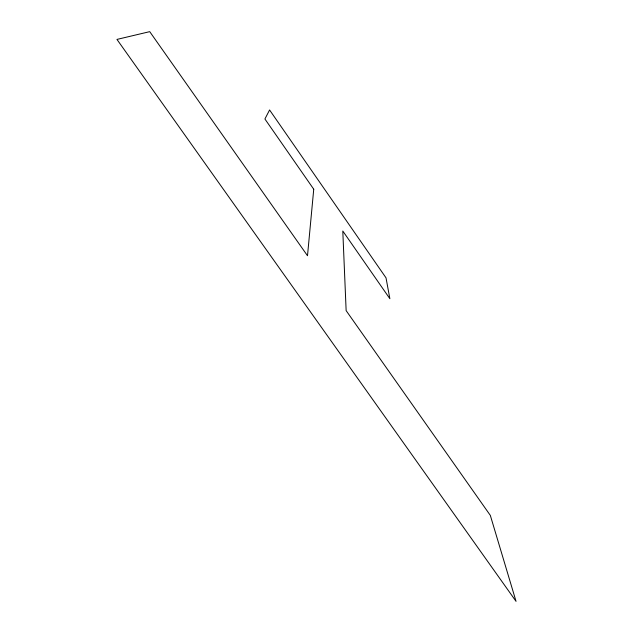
<?xml version="1.0" encoding="UTF-8"?>
<svg xmlns="http://www.w3.org/2000/svg" width="633" height="633" viewBox="0 0 633 633"><rect width="100%" height="100%" fill="white"/><g stroke="black" fill="none" stroke-linecap="round" stroke-linejoin="round"><path stroke-width="0.95" d="M313.739 189.227L307.503 255.74L149.728 31.65L116.955 39.42L516.045 601.35L490.33 515.404L346.14 310.621L342.793 231.013L389.865 298.713L386.019 277.847L269.587 109.968L264.911 118.996L313.739 189.227"/></g></svg>
